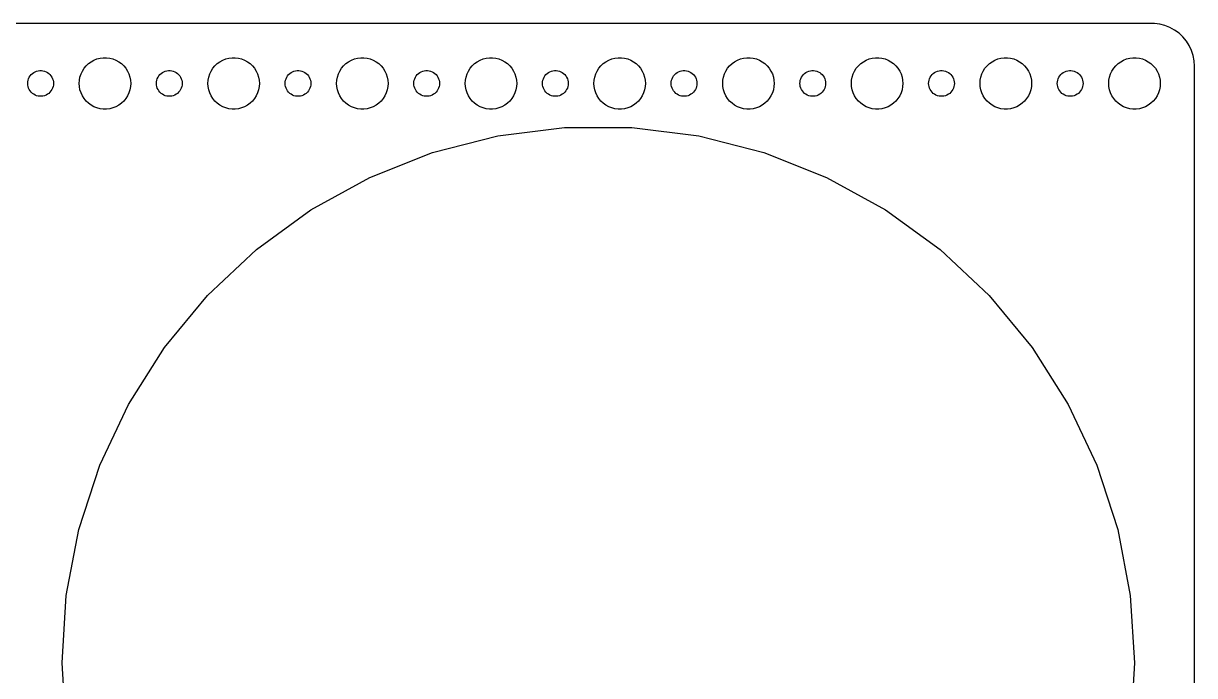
# Model space of a CAD drawing. Header units: metres. Extents: x -330 to 330, y -74 to 74.
# Drawn here: x 193 to 329.5, y -1.5 to 74.5 of the extents above; entities that cross this region are included whole.
import ezdxf

# ---------------------------------------------------------------- set-up
doc = ezdxf.new("R2010")
doc.units = ezdxf.units.M

msp = doc.modelspace()

# ---------------------------------------------------------------- linework, layer by layer
for p, q in [((324.814, 74.4901), (-324.814, 74.4901)), ((325.437, 74.4114), (324.814, 74.4901)), ((326.045, 74.2553), (325.437, 74.4114)), ((326.629, 74.0241), (326.045, 74.2553)), ((327.179, 73.7216), (326.629, 74.0241)), ((327.687, 73.3526), (327.179, 73.7216)), ((328.145, 72.9227), (327.687, 73.3526)), ((328.545, 72.4389), (328.145, 72.9227)), ((328.882, 71.9088), (328.545, 72.4389)), ((329.149, 71.3406), (328.882, 71.9088)), ((329.343, 70.7434), (329.149, 71.3406)), ((200.313, 69.5536), (200.588, 69.8115)), ((200.588, 69.8115), (200.893, 70.033)), ((200.893, 70.033), (201.223, 70.2145)), ((201.223, 70.2145), (201.573, 70.3532)), ((201.573, 70.3532), (201.938, 70.4469)), ((201.938, 70.4469), (202.312, 70.4941)), ((202.312, 70.4941), (202.688, 70.4941)), ((202.688, 70.4941), (203.062, 70.4469)), ((203.062, 70.4469), (203.427, 70.3532)), ((203.427, 70.3532), (203.777, 70.2145)), ((203.777, 70.2145), (204.107, 70.033)), ((204.107, 70.033), (204.412, 69.8115)), ((204.412, 69.8115), (204.687, 69.5536)), ((215.313, 69.5536), (215.588, 69.8115)), ((215.588, 69.8115), (215.893, 70.033)), ((215.893, 70.033), (216.223, 70.2145)), ((216.223, 70.2145), (216.573, 70.3532)), ((216.573, 70.3532), (216.938, 70.4469)), ((216.938, 70.4469), (217.312, 70.4941)), ((217.312, 70.4941), (217.688, 70.4941)), ((217.688, 70.4941), (218.062, 70.4469)), ((218.062, 70.4469), (218.427, 70.3532)), ((218.427, 70.3532), (218.777, 70.2145)), ((218.777, 70.2145), (219.107, 70.033)), ((219.107, 70.033), (219.412, 69.8115)), ((219.412, 69.8115), (219.687, 69.5536)), ((230.313, 69.5536), (230.588, 69.8115)), ((230.588, 69.8115), (230.893, 70.033)), ((230.893, 70.033), (231.223, 70.2145)), ((231.223, 70.2145), (231.573, 70.3532)), ((231.573, 70.3532), (231.938, 70.4469)), ((231.938, 70.4469), (232.312, 70.4941)), ((232.312, 70.4941), (232.688, 70.4941)), ((232.688, 70.4941), (233.062, 70.4469)), ((233.062, 70.4469), (233.427, 70.3532)), ((233.427, 70.3532), (233.777, 70.2145)), ((233.777, 70.2145), (234.107, 70.033)), ((234.107, 70.033), (234.412, 69.8115)), ((234.412, 69.8115), (234.687, 69.5536)), ((245.313, 69.5536), (245.588, 69.8115)), ((245.588, 69.8115), (245.893, 70.033)), ((245.893, 70.033), (246.223, 70.2145)), ((246.223, 70.2145), (246.573, 70.3532)), ((246.573, 70.3532), (246.938, 70.4469)), ((246.938, 70.4469), (247.312, 70.4941)), ((247.312, 70.4941), (247.688, 70.4941)), ((247.688, 70.4941), (248.062, 70.4469)), ((248.062, 70.4469), (248.427, 70.3532)), ((248.427, 70.3532), (248.777, 70.2145)), ((248.777, 70.2145), (249.107, 70.033)), ((249.107, 70.033), (249.412, 69.8115)), ((249.412, 69.8115), (249.687, 69.5536)), ((260.313, 69.5536), (260.588, 69.8115)), ((260.588, 69.8115), (260.893, 70.033)), ((260.893, 70.033), (261.223, 70.2145)), ((261.223, 70.2145), (261.573, 70.3532)), ((261.573, 70.3532), (261.938, 70.4469)), ((261.938, 70.4469), (262.312, 70.4941)), ((262.312, 70.4941), (262.688, 70.4941)), ((262.688, 70.4941), (263.062, 70.4469)), ((263.062, 70.4469), (263.427, 70.3532)), ((263.427, 70.3532), (263.777, 70.2145)), ((263.777, 70.2145), (264.107, 70.033)), ((264.107, 70.033), (264.412, 69.8115)), ((264.412, 69.8115), (264.687, 69.5536)), ((275.313, 69.5536), (275.588, 69.8115)), ((275.588, 69.8115), (275.893, 70.033)), ((275.893, 70.033), (276.223, 70.2145)), ((276.223, 70.2145), (276.573, 70.3532)), ((276.573, 70.3532), (276.938, 70.4469)), ((276.938, 70.4469), (277.312, 70.4941)), ((277.312, 70.4941), (277.688, 70.4941)), ((277.688, 70.4941), (278.062, 70.4469)), ((278.062, 70.4469), (278.427, 70.3532)), ((278.427, 70.3532), (278.777, 70.2145)), ((278.777, 70.2145), (279.107, 70.033)), ((279.107, 70.033), (279.412, 69.8115)), ((279.412, 69.8115), (279.687, 69.5536)), ((290.313, 69.5536), (290.588, 69.8115)), ((290.588, 69.8115), (290.893, 70.033)), ((290.893, 70.033), (291.223, 70.2145)), ((291.223, 70.2145), (291.573, 70.3532)), ((291.573, 70.3532), (291.938, 70.4469)), ((291.938, 70.4469), (292.312, 70.4941)), ((292.312, 70.4941), (292.688, 70.4941)), ((292.688, 70.4941), (293.062, 70.4469)), ((293.062, 70.4469), (293.427, 70.3532)), ((293.427, 70.3532), (293.777, 70.2145)), ((293.777, 70.2145), (294.107, 70.033)), ((294.107, 70.033), (294.412, 69.8115)), ((294.412, 69.8115), (294.687, 69.5536)), ((305.313, 69.5536), (305.588, 69.8115)), ((305.588, 69.8115), (305.893, 70.033)), ((305.893, 70.033), (306.223, 70.2145)), ((306.223, 70.2145), (306.573, 70.3532)), ((306.573, 70.3532), (306.938, 70.4469)), ((306.938, 70.4469), (307.312, 70.4941)), ((307.312, 70.4941), (307.688, 70.4941)), ((307.688, 70.4941), (308.062, 70.4469)), ((308.062, 70.4469), (308.427, 70.3532)), ((308.427, 70.3532), (308.777, 70.2145)), ((308.777, 70.2145), (309.107, 70.033)), ((309.107, 70.033), (309.412, 69.8115)), ((309.412, 69.8115), (309.687, 69.5536)), ((320.313, 69.5536), (320.588, 69.8115)), ((320.588, 69.8115), (320.893, 70.033)), ((320.893, 70.033), (321.223, 70.2145)), ((321.223, 70.2145), (321.573, 70.3532)), ((321.573, 70.3532), (321.938, 70.4469)), ((321.938, 70.4469), (322.312, 70.4941)), ((322.312, 70.4941), (322.688, 70.4941)), ((322.688, 70.4941), (323.062, 70.4469)), ((323.062, 70.4469), (323.427, 70.3532)), ((323.427, 70.3532), (323.777, 70.2145)), ((323.777, 70.2145), (324.107, 70.033)), ((324.107, 70.033), (324.412, 69.8115)), ((324.412, 69.8115), (324.687, 69.5536)), ((329.461, 70.1267), (329.343, 70.7434)), ((329.5, 69.5), (329.461, 70.1267)), ((193.686, 68.2226), (193.786, 68.3817)), ((193.786, 68.3817), (193.907, 68.5268)), ((193.907, 68.5268), (194.044, 68.6558)), ((194.044, 68.6558), (194.196, 68.7665)), ((194.196, 68.7665), (194.361, 68.8572)), ((194.361, 68.8572), (194.536, 68.9266)), ((194.536, 68.9266), (194.719, 68.9734)), ((194.719, 68.9734), (194.906, 68.997)), ((194.906, 68.997), (195.094, 68.997)), ((195.094, 68.997), (195.281, 68.9734)), ((195.281, 68.9734), (195.464, 68.9266)), ((195.464, 68.9266), (195.639, 68.8572)), ((195.639, 68.8572), (195.804, 68.7665)), ((195.804, 68.7665), (195.956, 68.6558)), ((195.956, 68.6558), (196.093, 68.5268)), ((196.093, 68.5268), (196.214, 68.3817)), ((196.214, 68.3817), (196.314, 68.2226)), ((199.594, 68.2461), (199.711, 68.6044)), ((199.711, 68.6044), (199.871, 68.9453)), ((199.871, 68.9453), (200.073, 69.2634)), ((200.073, 69.2634), (200.313, 69.5536)), ((204.687, 69.5536), (204.927, 69.2634)), ((204.927, 69.2634), (205.129, 68.9453)), ((205.129, 68.9453), (205.289, 68.6044)), ((205.289, 68.6044), (205.406, 68.2461)), ((208.686, 68.2226), (208.786, 68.3817)), ((208.786, 68.3817), (208.907, 68.5268)), ((208.907, 68.5268), (209.044, 68.6558)), ((209.044, 68.6558), (209.196, 68.7665)), ((209.196, 68.7665), (209.361, 68.8572)), ((209.361, 68.8572), (209.536, 68.9266)), ((209.536, 68.9266), (209.719, 68.9734)), ((209.719, 68.9734), (209.906, 68.997)), ((209.906, 68.997), (210.094, 68.997)), ((210.094, 68.997), (210.281, 68.9734)), ((210.281, 68.9734), (210.464, 68.9266)), ((210.464, 68.9266), (210.639, 68.8572)), ((210.639, 68.8572), (210.804, 68.7665)), ((210.804, 68.7665), (210.956, 68.6558)), ((210.956, 68.6558), (211.093, 68.5268)), ((211.093, 68.5268), (211.214, 68.3817)), ((211.214, 68.3817), (211.314, 68.2226)), ((214.594, 68.2461), (214.711, 68.6044)), ((214.711, 68.6044), (214.871, 68.9453)), ((214.871, 68.9453), (215.073, 69.2634)), ((215.073, 69.2634), (215.313, 69.5536)), ((219.687, 69.5536), (219.927, 69.2634)), ((219.927, 69.2634), (220.129, 68.9453)), ((220.129, 68.9453), (220.289, 68.6044)), ((220.289, 68.6044), (220.406, 68.2461)), ((223.686, 68.2226), (223.786, 68.3817)), ((223.786, 68.3817), (223.907, 68.5268)), ((223.907, 68.5268), (224.044, 68.6558)), ((224.044, 68.6558), (224.196, 68.7665)), ((224.196, 68.7665), (224.361, 68.8572)), ((224.361, 68.8572), (224.536, 68.9266)), ((224.536, 68.9266), (224.719, 68.9734)), ((224.719, 68.9734), (224.906, 68.997)), ((224.906, 68.997), (225.094, 68.997)), ((225.094, 68.997), (225.281, 68.9734)), ((225.281, 68.9734), (225.464, 68.9266)), ((225.464, 68.9266), (225.639, 68.8572)), ((225.639, 68.8572), (225.804, 68.7665)), ((225.804, 68.7665), (225.956, 68.6558)), ((225.956, 68.6558), (226.093, 68.5268)), ((226.093, 68.5268), (226.214, 68.3817)), ((226.214, 68.3817), (226.314, 68.2226)), ((229.594, 68.2461), (229.711, 68.6044)), ((229.711, 68.6044), (229.871, 68.9453)), ((229.871, 68.9453), (230.073, 69.2634)), ((230.073, 69.2634), (230.313, 69.5536)), ((234.687, 69.5536), (234.927, 69.2634)), ((234.927, 69.2634), (235.129, 68.9453)), ((235.129, 68.9453), (235.289, 68.6044)), ((235.289, 68.6044), (235.406, 68.2461)), ((238.686, 68.2226), (238.786, 68.3817)), ((238.786, 68.3817), (238.907, 68.5268)), ((238.907, 68.5268), (239.044, 68.6558)), ((239.044, 68.6558), (239.196, 68.7665)), ((239.196, 68.7665), (239.361, 68.8572)), ((239.361, 68.8572), (239.536, 68.9266)), ((239.536, 68.9266), (239.719, 68.9734)), ((239.719, 68.9734), (239.906, 68.997)), ((239.906, 68.997), (240.094, 68.997)), ((240.094, 68.997), (240.281, 68.9734)), ((240.281, 68.9734), (240.464, 68.9266)), ((240.464, 68.9266), (240.639, 68.8572)), ((240.639, 68.8572), (240.804, 68.7665)), ((240.804, 68.7665), (240.956, 68.6558)), ((240.956, 68.6558), (241.093, 68.5268)), ((241.093, 68.5268), (241.214, 68.3817)), ((241.214, 68.3817), (241.314, 68.2226)), ((244.594, 68.2461), (244.711, 68.6044)), ((244.711, 68.6044), (244.871, 68.9453)), ((244.871, 68.9453), (245.073, 69.2634)), ((245.073, 69.2634), (245.313, 69.5536)), ((249.687, 69.5536), (249.927, 69.2634)), ((249.927, 69.2634), (250.129, 68.9453)), ((250.129, 68.9453), (250.289, 68.6044)), ((250.289, 68.6044), (250.406, 68.2461)), ((253.686, 68.2226), (253.786, 68.3817)), ((253.786, 68.3817), (253.907, 68.5268)), ((253.907, 68.5268), (254.044, 68.6558)), ((254.044, 68.6558), (254.196, 68.7665)), ((254.196, 68.7665), (254.361, 68.8572)), ((254.361, 68.8572), (254.536, 68.9266)), ((254.536, 68.9266), (254.719, 68.9734)), ((254.719, 68.9734), (254.906, 68.997)), ((254.906, 68.997), (255.094, 68.997)), ((255.094, 68.997), (255.281, 68.9734)), ((255.281, 68.9734), (255.464, 68.9266)), ((255.464, 68.9266), (255.639, 68.8572)), ((255.639, 68.8572), (255.804, 68.7665)), ((255.804, 68.7665), (255.956, 68.6558)), ((255.956, 68.6558), (256.093, 68.5268)), ((256.093, 68.5268), (256.214, 68.3817)), ((256.214, 68.3817), (256.314, 68.2226)), ((259.594, 68.2461), (259.711, 68.6044)), ((259.711, 68.6044), (259.871, 68.9453)), ((259.871, 68.9453), (260.073, 69.2634)), ((260.073, 69.2634), (260.313, 69.5536)), ((264.687, 69.5536), (264.927, 69.2634)), ((264.927, 69.2634), (265.129, 68.9453)), ((265.129, 68.9453), (265.289, 68.6044)), ((265.289, 68.6044), (265.406, 68.2461)), ((268.686, 68.2226), (268.786, 68.3817)), ((268.786, 68.3817), (268.907, 68.5268)), ((268.907, 68.5268), (269.044, 68.6558)), ((269.044, 68.6558), (269.196, 68.7665)), ((269.196, 68.7665), (269.361, 68.8572)), ((269.361, 68.8572), (269.536, 68.9266)), ((269.536, 68.9266), (269.719, 68.9734)), ((269.719, 68.9734), (269.906, 68.997)), ((269.906, 68.997), (270.094, 68.997)), ((270.094, 68.997), (270.281, 68.9734)), ((270.281, 68.9734), (270.464, 68.9266)), ((270.464, 68.9266), (270.639, 68.8572)), ((270.639, 68.8572), (270.804, 68.7665)), ((270.804, 68.7665), (270.956, 68.6558)), ((270.956, 68.6558), (271.093, 68.5268)), ((271.093, 68.5268), (271.214, 68.3817)), ((271.214, 68.3817), (271.314, 68.2226)), ((274.594, 68.2461), (274.711, 68.6044)), ((274.711, 68.6044), (274.871, 68.9453)), ((274.871, 68.9453), (275.073, 69.2634)), ((275.073, 69.2634), (275.313, 69.5536)), ((279.687, 69.5536), (279.927, 69.2634)), ((279.927, 69.2634), (280.129, 68.9453)), ((280.129, 68.9453), (280.289, 68.6044)), ((280.289, 68.6044), (280.406, 68.2461)), ((283.686, 68.2226), (283.786, 68.3817)), ((283.786, 68.3817), (283.907, 68.5268)), ((283.907, 68.5268), (284.044, 68.6558)), ((284.044, 68.6558), (284.196, 68.7665)), ((284.196, 68.7665), (284.361, 68.8572)), ((284.361, 68.8572), (284.536, 68.9266)), ((284.536, 68.9266), (284.719, 68.9734)), ((284.719, 68.9734), (284.906, 68.997)), ((284.906, 68.997), (285.094, 68.997)), ((285.094, 68.997), (285.281, 68.9734)), ((285.281, 68.9734), (285.464, 68.9266)), ((285.464, 68.9266), (285.639, 68.8572)), ((285.639, 68.8572), (285.804, 68.7665)), ((285.804, 68.7665), (285.956, 68.6558)), ((285.956, 68.6558), (286.093, 68.5268)), ((286.093, 68.5268), (286.214, 68.3817)), ((286.214, 68.3817), (286.314, 68.2226)), ((289.594, 68.2461), (289.711, 68.6044)), ((289.711, 68.6044), (289.871, 68.9453)), ((289.871, 68.9453), (290.073, 69.2634)), ((290.073, 69.2634), (290.313, 69.5536)), ((294.687, 69.5536), (294.927, 69.2634)), ((294.927, 69.2634), (295.129, 68.9453)), ((295.129, 68.9453), (295.289, 68.6044)), ((295.289, 68.6044), (295.406, 68.2461)), ((298.686, 68.2226), (298.786, 68.3817)), ((298.786, 68.3817), (298.907, 68.5268)), ((298.907, 68.5268), (299.044, 68.6558)), ((299.044, 68.6558), (299.196, 68.7665)), ((299.196, 68.7665), (299.361, 68.8572)), ((299.361, 68.8572), (299.536, 68.9266)), ((299.536, 68.9266), (299.719, 68.9734)), ((299.719, 68.9734), (299.906, 68.997)), ((299.906, 68.997), (300.094, 68.997)), ((300.094, 68.997), (300.281, 68.9734)), ((300.281, 68.9734), (300.464, 68.9266)), ((300.464, 68.9266), (300.639, 68.8572)), ((300.639, 68.8572), (300.804, 68.7665)), ((300.804, 68.7665), (300.956, 68.6558)), ((300.956, 68.6558), (301.093, 68.5268)), ((301.093, 68.5268), (301.214, 68.3817)), ((301.214, 68.3817), (301.314, 68.2226)), ((304.594, 68.2461), (304.711, 68.6044)), ((304.711, 68.6044), (304.871, 68.9453)), ((304.871, 68.9453), (305.073, 69.2634)), ((305.073, 69.2634), (305.313, 69.5536)), ((309.687, 69.5536), (309.927, 69.2634)), ((309.927, 69.2634), (310.129, 68.9453)), ((310.129, 68.9453), (310.289, 68.6044)), ((310.289, 68.6044), (310.406, 68.2461)), ((313.686, 68.2226), (313.786, 68.3817)), ((313.786, 68.3817), (313.907, 68.5268)), ((313.907, 68.5268), (314.044, 68.6558)), ((314.044, 68.6558), (314.196, 68.7665)), ((314.196, 68.7665), (314.361, 68.8572)), ((314.361, 68.8572), (314.536, 68.9266)), ((314.536, 68.9266), (314.719, 68.9734)), ((314.719, 68.9734), (314.906, 68.997)), ((314.906, 68.997), (315.094, 68.997)), ((315.094, 68.997), (315.281, 68.9734)), ((315.281, 68.9734), (315.464, 68.9266)), ((315.464, 68.9266), (315.639, 68.8572)), ((315.639, 68.8572), (315.804, 68.7665)), ((315.804, 68.7665), (315.956, 68.6558)), ((315.956, 68.6558), (316.093, 68.5268)), ((316.093, 68.5268), (316.214, 68.3817)), ((316.214, 68.3817), (316.314, 68.2226)), ((319.594, 68.2461), (319.711, 68.6044)), ((319.711, 68.6044), (319.871, 68.9453)), ((319.871, 68.9453), (320.073, 69.2634)), ((320.073, 69.2634), (320.313, 69.5536)), ((324.687, 69.5536), (324.927, 69.2634)), ((324.927, 69.2634), (325.129, 68.9453)), ((325.129, 68.9453), (325.289, 68.6044)), ((325.289, 68.6044), (325.406, 68.2461)), ((329.5, -69.5), (329.5, 69.5)), ((193.5, 67.5), (193.512, 67.688)), ((193.512, 67.312), (193.5, 67.5)), ((193.512, 67.688), (193.547, 67.873)), ((193.547, 67.127), (193.512, 67.312)), ((193.547, 67.873), (193.605, 68.0522)), ((193.605, 66.9478), (193.547, 67.127)), ((193.605, 68.0522), (193.686, 68.2226)), ((193.686, 66.7774), (193.605, 66.9478)), ((196.314, 68.2226), (196.395, 68.0522)), ((196.395, 66.9478), (196.314, 66.7774)), ((196.395, 68.0522), (196.453, 67.873)), ((196.453, 67.127), (196.395, 66.9478)), ((196.453, 67.873), (196.488, 67.688)), ((196.488, 67.312), (196.453, 67.127)), ((196.488, 67.688), (196.5, 67.5)), ((196.5, 67.5), (196.488, 67.312)), ((199.5, 67.5), (199.524, 67.876)), ((199.524, 67.124), (199.5, 67.5)), ((199.524, 67.876), (199.594, 68.2461)), ((199.594, 66.7539), (199.524, 67.124)), ((205.406, 68.2461), (205.476, 67.876)), ((205.476, 67.124), (205.406, 66.7539)), ((205.476, 67.876), (205.5, 67.5)), ((205.5, 67.5), (205.476, 67.124)), ((208.5, 67.5), (208.512, 67.688)), ((208.512, 67.312), (208.5, 67.5)), ((208.512, 67.688), (208.547, 67.873)), ((208.547, 67.127), (208.512, 67.312)), ((208.547, 67.873), (208.605, 68.0522)), ((208.605, 66.9478), (208.547, 67.127)), ((208.605, 68.0522), (208.686, 68.2226)), ((208.686, 66.7774), (208.605, 66.9478)), ((211.314, 68.2226), (211.395, 68.0522)), ((211.395, 66.9478), (211.314, 66.7774)), ((211.395, 68.0522), (211.453, 67.873)), ((211.453, 67.127), (211.395, 66.9478)), ((211.453, 67.873), (211.488, 67.688)), ((211.488, 67.312), (211.453, 67.127)), ((211.488, 67.688), (211.5, 67.5)), ((211.5, 67.5), (211.488, 67.312)), ((214.5, 67.5), (214.524, 67.876)), ((214.524, 67.124), (214.5, 67.5)), ((214.524, 67.876), (214.594, 68.2461)), ((214.594, 66.7539), (214.524, 67.124)), ((220.406, 68.2461), (220.476, 67.876)), ((220.476, 67.124), (220.406, 66.7539)), ((220.476, 67.876), (220.5, 67.5)), ((220.5, 67.5), (220.476, 67.124)), ((223.5, 67.5), (223.512, 67.688)), ((223.512, 67.312), (223.5, 67.5)), ((223.512, 67.688), (223.547, 67.873)), ((223.547, 67.127), (223.512, 67.312)), ((223.547, 67.873), (223.605, 68.0522)), ((223.605, 66.9478), (223.547, 67.127)), ((223.605, 68.0522), (223.686, 68.2226)), ((223.686, 66.7774), (223.605, 66.9478)), ((226.314, 68.2226), (226.395, 68.0522)), ((226.395, 66.9478), (226.314, 66.7774)), ((226.395, 68.0522), (226.453, 67.873)), ((226.453, 67.127), (226.395, 66.9478)), ((226.453, 67.873), (226.488, 67.688)), ((226.488, 67.312), (226.453, 67.127)), ((226.488, 67.688), (226.5, 67.5)), ((226.5, 67.5), (226.488, 67.312)), ((229.5, 67.5), (229.524, 67.876)), ((229.524, 67.124), (229.5, 67.5)), ((229.524, 67.876), (229.594, 68.2461)), ((229.594, 66.7539), (229.524, 67.124)), ((235.406, 68.2461), (235.476, 67.876)), ((235.476, 67.124), (235.406, 66.7539)), ((235.476, 67.876), (235.5, 67.5)), ((235.5, 67.5), (235.476, 67.124)), ((238.5, 67.5), (238.512, 67.688)), ((238.512, 67.312), (238.5, 67.5)), ((238.512, 67.688), (238.547, 67.873)), ((238.547, 67.127), (238.512, 67.312)), ((238.547, 67.873), (238.605, 68.0522)), ((238.605, 66.9478), (238.547, 67.127)), ((238.605, 68.0522), (238.686, 68.2226)), ((238.686, 66.7774), (238.605, 66.9478)), ((241.314, 68.2226), (241.395, 68.0522)), ((241.395, 66.9478), (241.314, 66.7774)), ((241.395, 68.0522), (241.453, 67.873)), ((241.453, 67.127), (241.395, 66.9478)), ((241.453, 67.873), (241.488, 67.688)), ((241.488, 67.312), (241.453, 67.127)), ((241.488, 67.688), (241.5, 67.5)), ((241.5, 67.5), (241.488, 67.312)), ((244.5, 67.5), (244.524, 67.876)), ((244.524, 67.124), (244.5, 67.5)), ((244.524, 67.876), (244.594, 68.2461)), ((244.594, 66.7539), (244.524, 67.124)), ((250.406, 68.2461), (250.476, 67.876)), ((250.476, 67.124), (250.406, 66.7539)), ((250.476, 67.876), (250.5, 67.5)), ((250.5, 67.5), (250.476, 67.124)), ((253.5, 67.5), (253.512, 67.688)), ((253.512, 67.312), (253.5, 67.5)), ((253.512, 67.688), (253.547, 67.873)), ((253.547, 67.127), (253.512, 67.312)), ((253.547, 67.873), (253.605, 68.0522)), ((253.605, 66.9478), (253.547, 67.127)), ((253.605, 68.0522), (253.686, 68.2226)), ((253.686, 66.7774), (253.605, 66.9478)), ((256.314, 68.2226), (256.395, 68.0522)), ((256.395, 66.9478), (256.314, 66.7774)), ((256.395, 68.0522), (256.453, 67.873)), ((256.453, 67.127), (256.395, 66.9478)), ((256.453, 67.873), (256.488, 67.688)), ((256.488, 67.312), (256.453, 67.127)), ((256.488, 67.688), (256.5, 67.5)), ((256.5, 67.5), (256.488, 67.312)), ((259.5, 67.5), (259.524, 67.876)), ((259.524, 67.124), (259.5, 67.5)), ((259.524, 67.876), (259.594, 68.2461)), ((259.594, 66.7539), (259.524, 67.124)), ((265.406, 68.2461), (265.476, 67.876)), ((265.476, 67.124), (265.406, 66.7539)), ((265.476, 67.876), (265.5, 67.5)), ((265.5, 67.5), (265.476, 67.124)), ((268.5, 67.5), (268.512, 67.688)), ((268.512, 67.312), (268.5, 67.5)), ((268.512, 67.688), (268.547, 67.873)), ((268.547, 67.127), (268.512, 67.312)), ((268.547, 67.873), (268.605, 68.0522)), ((268.605, 66.9478), (268.547, 67.127)), ((268.605, 68.0522), (268.686, 68.2226)), ((268.686, 66.7774), (268.605, 66.9478)), ((271.314, 68.2226), (271.395, 68.0522)), ((271.395, 66.9478), (271.314, 66.7774)), ((271.395, 68.0522), (271.453, 67.873)), ((271.453, 67.127), (271.395, 66.9478)), ((271.453, 67.873), (271.488, 67.688)), ((271.488, 67.312), (271.453, 67.127)), ((271.488, 67.688), (271.5, 67.5)), ((271.5, 67.5), (271.488, 67.312)), ((274.5, 67.5), (274.524, 67.876)), ((274.524, 67.124), (274.5, 67.5)), ((274.524, 67.876), (274.594, 68.2461)), ((274.594, 66.7539), (274.524, 67.124)), ((280.406, 68.2461), (280.476, 67.876)), ((280.476, 67.124), (280.406, 66.7539)), ((280.476, 67.876), (280.5, 67.5)), ((280.5, 67.5), (280.476, 67.124)), ((283.5, 67.5), (283.512, 67.688)), ((283.512, 67.312), (283.5, 67.5)), ((283.512, 67.688), (283.547, 67.873)), ((283.547, 67.127), (283.512, 67.312)), ((283.547, 67.873), (283.605, 68.0522)), ((283.605, 66.9478), (283.547, 67.127)), ((283.605, 68.0522), (283.686, 68.2226)), ((283.686, 66.7774), (283.605, 66.9478)), ((286.314, 68.2226), (286.395, 68.0522)), ((286.395, 66.9478), (286.314, 66.7774)), ((286.395, 68.0522), (286.453, 67.873)), ((286.453, 67.127), (286.395, 66.9478)), ((286.453, 67.873), (286.488, 67.688)), ((286.488, 67.312), (286.453, 67.127)), ((286.488, 67.688), (286.5, 67.5)), ((286.5, 67.5), (286.488, 67.312)), ((289.5, 67.5), (289.524, 67.876)), ((289.524, 67.124), (289.5, 67.5)), ((289.524, 67.876), (289.594, 68.2461)), ((289.594, 66.7539), (289.524, 67.124)), ((295.406, 68.2461), (295.476, 67.876)), ((295.476, 67.124), (295.406, 66.7539)), ((295.476, 67.876), (295.5, 67.5)), ((295.5, 67.5), (295.476, 67.124)), ((298.5, 67.5), (298.512, 67.688)), ((298.512, 67.312), (298.5, 67.5)), ((298.512, 67.688), (298.547, 67.873)), ((298.547, 67.127), (298.512, 67.312)), ((298.547, 67.873), (298.605, 68.0522)), ((298.605, 66.9478), (298.547, 67.127)), ((298.605, 68.0522), (298.686, 68.2226)), ((298.686, 66.7774), (298.605, 66.9478)), ((301.314, 68.2226), (301.395, 68.0522)), ((301.395, 66.9478), (301.314, 66.7774)), ((301.395, 68.0522), (301.453, 67.873)), ((301.453, 67.127), (301.395, 66.9478)), ((301.453, 67.873), (301.488, 67.688)), ((301.488, 67.312), (301.453, 67.127)), ((301.488, 67.688), (301.5, 67.5)), ((301.5, 67.5), (301.488, 67.312)), ((304.5, 67.5), (304.524, 67.876)), ((304.524, 67.124), (304.5, 67.5)), ((304.524, 67.876), (304.594, 68.2461)), ((304.594, 66.7539), (304.524, 67.124)), ((310.406, 68.2461), (310.476, 67.876)), ((310.476, 67.124), (310.406, 66.7539)), ((310.476, 67.876), (310.5, 67.5)), ((310.5, 67.5), (310.476, 67.124)), ((313.5, 67.5), (313.512, 67.688)), ((313.512, 67.312), (313.5, 67.5)), ((313.512, 67.688), (313.547, 67.873)), ((313.547, 67.127), (313.512, 67.312)), ((313.547, 67.873), (313.605, 68.0522)), ((313.605, 66.9478), (313.547, 67.127)), ((313.605, 68.0522), (313.686, 68.2226)), ((313.686, 66.7774), (313.605, 66.9478)), ((316.314, 68.2226), (316.395, 68.0522)), ((316.395, 66.9478), (316.314, 66.7774)), ((316.395, 68.0522), (316.453, 67.873)), ((316.453, 67.127), (316.395, 66.9478)), ((316.453, 67.873), (316.488, 67.688)), ((316.488, 67.312), (316.453, 67.127)), ((316.488, 67.688), (316.5, 67.5)), ((316.5, 67.5), (316.488, 67.312)), ((319.5, 67.5), (319.524, 67.876)), ((319.524, 67.124), (319.5, 67.5)), ((319.524, 67.876), (319.594, 68.2461)), ((319.594, 66.7539), (319.524, 67.124)), ((325.406, 68.2461), (325.476, 67.876)), ((325.476, 67.124), (325.406, 66.7539)), ((325.476, 67.876), (325.5, 67.5)), ((325.5, 67.5), (325.476, 67.124)), ((193.786, 66.6183), (193.686, 66.7774)), ((193.907, 66.4732), (193.786, 66.6183)), ((194.044, 66.3442), (193.907, 66.4732)), ((194.196, 66.2335), (194.044, 66.3442)), ((194.361, 66.1428), (194.196, 66.2335)), ((194.536, 66.0734), (194.361, 66.1428)), ((194.719, 66.0266), (194.536, 66.0734)), ((194.906, 66.003), (194.719, 66.0266)), ((195.094, 66.003), (194.906, 66.003)), ((195.281, 66.0266), (195.094, 66.003)), ((195.464, 66.0734), (195.281, 66.0266)), ((195.639, 66.1428), (195.464, 66.0734)), ((195.804, 66.2335), (195.639, 66.1428)), ((195.956, 66.3442), (195.804, 66.2335)), ((196.093, 66.4732), (195.956, 66.3442)), ((196.214, 66.6183), (196.093, 66.4732)), ((196.314, 66.7774), (196.214, 66.6183)), ((199.711, 66.3956), (199.594, 66.7539)), ((199.871, 66.0547), (199.711, 66.3956)), ((200.073, 65.7366), (199.871, 66.0547)), ((200.313, 65.4464), (200.073, 65.7366)), ((204.927, 65.7366), (204.687, 65.4464)), ((205.129, 66.0547), (204.927, 65.7366)), ((205.289, 66.3956), (205.129, 66.0547)), ((205.406, 66.7539), (205.289, 66.3956)), ((208.786, 66.6183), (208.686, 66.7774)), ((208.907, 66.4732), (208.786, 66.6183)), ((209.044, 66.3442), (208.907, 66.4732)), ((209.196, 66.2335), (209.044, 66.3442)), ((209.361, 66.1428), (209.196, 66.2335)), ((209.536, 66.0734), (209.361, 66.1428)), ((209.719, 66.0266), (209.536, 66.0734)), ((209.906, 66.003), (209.719, 66.0266)), ((210.094, 66.003), (209.906, 66.003)), ((210.281, 66.0266), (210.094, 66.003)), ((210.464, 66.0734), (210.281, 66.0266)), ((210.639, 66.1428), (210.464, 66.0734)), ((210.804, 66.2335), (210.639, 66.1428)), ((210.956, 66.3442), (210.804, 66.2335)), ((211.093, 66.4732), (210.956, 66.3442)), ((211.214, 66.6183), (211.093, 66.4732)), ((211.314, 66.7774), (211.214, 66.6183)), ((214.711, 66.3956), (214.594, 66.7539)), ((214.871, 66.0547), (214.711, 66.3956)), ((215.073, 65.7366), (214.871, 66.0547)), ((215.313, 65.4464), (215.073, 65.7366)), ((219.927, 65.7366), (219.687, 65.4464)), ((220.129, 66.0547), (219.927, 65.7366)), ((220.289, 66.3956), (220.129, 66.0547)), ((220.406, 66.7539), (220.289, 66.3956)), ((223.786, 66.6183), (223.686, 66.7774)), ((223.907, 66.4732), (223.786, 66.6183)), ((224.044, 66.3442), (223.907, 66.4732)), ((224.196, 66.2335), (224.044, 66.3442)), ((224.361, 66.1428), (224.196, 66.2335)), ((224.536, 66.0734), (224.361, 66.1428)), ((224.719, 66.0266), (224.536, 66.0734)), ((224.906, 66.003), (224.719, 66.0266)), ((225.094, 66.003), (224.906, 66.003)), ((225.281, 66.0266), (225.094, 66.003)), ((225.464, 66.0734), (225.281, 66.0266)), ((225.639, 66.1428), (225.464, 66.0734)), ((225.804, 66.2335), (225.639, 66.1428)), ((225.956, 66.3442), (225.804, 66.2335)), ((226.093, 66.4732), (225.956, 66.3442)), ((226.214, 66.6183), (226.093, 66.4732)), ((226.314, 66.7774), (226.214, 66.6183)), ((229.711, 66.3956), (229.594, 66.7539)), ((229.871, 66.0547), (229.711, 66.3956)), ((230.073, 65.7366), (229.871, 66.0547)), ((230.313, 65.4464), (230.073, 65.7366)), ((234.927, 65.7366), (234.687, 65.4464)), ((235.129, 66.0547), (234.927, 65.7366)), ((235.289, 66.3956), (235.129, 66.0547)), ((235.406, 66.7539), (235.289, 66.3956)), ((238.786, 66.6183), (238.686, 66.7774)), ((238.907, 66.4732), (238.786, 66.6183)), ((239.044, 66.3442), (238.907, 66.4732)), ((239.196, 66.2335), (239.044, 66.3442)), ((239.361, 66.1428), (239.196, 66.2335)), ((239.536, 66.0734), (239.361, 66.1428)), ((239.719, 66.0266), (239.536, 66.0734)), ((239.906, 66.003), (239.719, 66.0266)), ((240.094, 66.003), (239.906, 66.003)), ((240.281, 66.0266), (240.094, 66.003)), ((240.464, 66.0734), (240.281, 66.0266)), ((240.639, 66.1428), (240.464, 66.0734)), ((240.804, 66.2335), (240.639, 66.1428)), ((240.956, 66.3442), (240.804, 66.2335)), ((241.093, 66.4732), (240.956, 66.3442)), ((241.214, 66.6183), (241.093, 66.4732)), ((241.314, 66.7774), (241.214, 66.6183)), ((244.711, 66.3956), (244.594, 66.7539)), ((244.871, 66.0547), (244.711, 66.3956)), ((245.073, 65.7366), (244.871, 66.0547)), ((245.313, 65.4464), (245.073, 65.7366)), ((249.927, 65.7366), (249.687, 65.4464)), ((250.129, 66.0547), (249.927, 65.7366)), ((250.289, 66.3956), (250.129, 66.0547)), ((250.406, 66.7539), (250.289, 66.3956)), ((253.786, 66.6183), (253.686, 66.7774)), ((253.907, 66.4732), (253.786, 66.6183)), ((254.044, 66.3442), (253.907, 66.4732)), ((254.196, 66.2335), (254.044, 66.3442)), ((254.361, 66.1428), (254.196, 66.2335)), ((254.536, 66.0734), (254.361, 66.1428)), ((254.719, 66.0266), (254.536, 66.0734)), ((254.906, 66.003), (254.719, 66.0266)), ((255.094, 66.003), (254.906, 66.003)), ((255.281, 66.0266), (255.094, 66.003)), ((255.464, 66.0734), (255.281, 66.0266)), ((255.639, 66.1428), (255.464, 66.0734)), ((255.804, 66.2335), (255.639, 66.1428)), ((255.956, 66.3442), (255.804, 66.2335)), ((256.093, 66.4732), (255.956, 66.3442)), ((256.214, 66.6183), (256.093, 66.4732)), ((256.314, 66.7774), (256.214, 66.6183)), ((259.711, 66.3956), (259.594, 66.7539)), ((259.871, 66.0547), (259.711, 66.3956)), ((260.073, 65.7366), (259.871, 66.0547)), ((260.313, 65.4464), (260.073, 65.7366)), ((264.927, 65.7366), (264.687, 65.4464)), ((265.129, 66.0547), (264.927, 65.7366)), ((265.289, 66.3956), (265.129, 66.0547)), ((265.406, 66.7539), (265.289, 66.3956)), ((268.786, 66.6183), (268.686, 66.7774)), ((268.907, 66.4732), (268.786, 66.6183)), ((269.044, 66.3442), (268.907, 66.4732)), ((269.196, 66.2335), (269.044, 66.3442)), ((269.361, 66.1428), (269.196, 66.2335)), ((269.536, 66.0734), (269.361, 66.1428)), ((269.719, 66.0266), (269.536, 66.0734)), ((269.906, 66.003), (269.719, 66.0266)), ((270.094, 66.003), (269.906, 66.003)), ((270.281, 66.0266), (270.094, 66.003)), ((270.464, 66.0734), (270.281, 66.0266)), ((270.639, 66.1428), (270.464, 66.0734)), ((270.804, 66.2335), (270.639, 66.1428)), ((270.956, 66.3442), (270.804, 66.2335)), ((271.093, 66.4732), (270.956, 66.3442)), ((271.214, 66.6183), (271.093, 66.4732)), ((271.314, 66.7774), (271.214, 66.6183)), ((274.711, 66.3956), (274.594, 66.7539)), ((274.871, 66.0547), (274.711, 66.3956)), ((275.073, 65.7366), (274.871, 66.0547)), ((275.313, 65.4464), (275.073, 65.7366)), ((279.927, 65.7366), (279.687, 65.4464)), ((280.129, 66.0547), (279.927, 65.7366)), ((280.289, 66.3956), (280.129, 66.0547)), ((280.406, 66.7539), (280.289, 66.3956)), ((283.786, 66.6183), (283.686, 66.7774)), ((283.907, 66.4732), (283.786, 66.6183)), ((284.044, 66.3442), (283.907, 66.4732)), ((284.196, 66.2335), (284.044, 66.3442)), ((284.361, 66.1428), (284.196, 66.2335)), ((284.536, 66.0734), (284.361, 66.1428)), ((284.719, 66.0266), (284.536, 66.0734)), ((284.906, 66.003), (284.719, 66.0266)), ((285.094, 66.003), (284.906, 66.003)), ((285.281, 66.0266), (285.094, 66.003)), ((285.464, 66.0734), (285.281, 66.0266)), ((285.639, 66.1428), (285.464, 66.0734)), ((285.804, 66.2335), (285.639, 66.1428)), ((285.956, 66.3442), (285.804, 66.2335)), ((286.093, 66.4732), (285.956, 66.3442)), ((286.214, 66.6183), (286.093, 66.4732)), ((286.314, 66.7774), (286.214, 66.6183)), ((289.711, 66.3956), (289.594, 66.7539)), ((289.871, 66.0547), (289.711, 66.3956)), ((290.073, 65.7366), (289.871, 66.0547)), ((290.313, 65.4464), (290.073, 65.7366)), ((294.927, 65.7366), (294.687, 65.4464)), ((295.129, 66.0547), (294.927, 65.7366)), ((295.289, 66.3956), (295.129, 66.0547)), ((295.406, 66.7539), (295.289, 66.3956)), ((298.786, 66.6183), (298.686, 66.7774)), ((298.907, 66.4732), (298.786, 66.6183)), ((299.044, 66.3442), (298.907, 66.4732)), ((299.196, 66.2335), (299.044, 66.3442)), ((299.361, 66.1428), (299.196, 66.2335)), ((299.536, 66.0734), (299.361, 66.1428)), ((299.719, 66.0266), (299.536, 66.0734)), ((299.906, 66.003), (299.719, 66.0266)), ((300.094, 66.003), (299.906, 66.003)), ((300.281, 66.0266), (300.094, 66.003)), ((300.464, 66.0734), (300.281, 66.0266)), ((300.639, 66.1428), (300.464, 66.0734)), ((300.804, 66.2335), (300.639, 66.1428)), ((300.956, 66.3442), (300.804, 66.2335)), ((301.093, 66.4732), (300.956, 66.3442)), ((301.214, 66.6183), (301.093, 66.4732)), ((301.314, 66.7774), (301.214, 66.6183)), ((304.711, 66.3956), (304.594, 66.7539)), ((304.871, 66.0547), (304.711, 66.3956)), ((305.073, 65.7366), (304.871, 66.0547)), ((305.313, 65.4464), (305.073, 65.7366)), ((309.927, 65.7366), (309.687, 65.4464)), ((310.129, 66.0547), (309.927, 65.7366)), ((310.289, 66.3956), (310.129, 66.0547)), ((310.406, 66.7539), (310.289, 66.3956)), ((313.786, 66.6183), (313.686, 66.7774)), ((313.907, 66.4732), (313.786, 66.6183)), ((314.044, 66.3442), (313.907, 66.4732)), ((314.196, 66.2335), (314.044, 66.3442)), ((314.361, 66.1428), (314.196, 66.2335)), ((314.536, 66.0734), (314.361, 66.1428)), ((314.719, 66.0266), (314.536, 66.0734)), ((314.906, 66.003), (314.719, 66.0266)), ((315.094, 66.003), (314.906, 66.003)), ((315.281, 66.0266), (315.094, 66.003)), ((315.464, 66.0734), (315.281, 66.0266)), ((315.639, 66.1428), (315.464, 66.0734)), ((315.804, 66.2335), (315.639, 66.1428)), ((315.956, 66.3442), (315.804, 66.2335)), ((316.093, 66.4732), (315.956, 66.3442)), ((316.214, 66.6183), (316.093, 66.4732)), ((316.314, 66.7774), (316.214, 66.6183)), ((319.711, 66.3956), (319.594, 66.7539)), ((319.871, 66.0547), (319.711, 66.3956)), ((320.073, 65.7366), (319.871, 66.0547)), ((320.313, 65.4464), (320.073, 65.7366)), ((324.927, 65.7366), (324.687, 65.4464)), ((325.129, 66.0547), (324.927, 65.7366)), ((325.289, 66.3956), (325.129, 66.0547)), ((325.406, 66.7539), (325.289, 66.3956)), ((200.588, 65.1885), (200.313, 65.4464)), ((200.893, 64.967), (200.588, 65.1885)), ((201.223, 64.7855), (200.893, 64.967)), ((201.573, 64.6468), (201.223, 64.7855)), ((201.938, 64.5531), (201.573, 64.6468)), ((202.312, 64.5059), (201.938, 64.5531)), ((202.688, 64.5059), (202.312, 64.5059)), ((203.062, 64.5531), (202.688, 64.5059)), ((203.427, 64.6468), (203.062, 64.5531)), ((203.777, 64.7855), (203.427, 64.6468)), ((204.107, 64.967), (203.777, 64.7855)), ((204.412, 65.1885), (204.107, 64.967)), ((204.687, 65.4464), (204.412, 65.1885)), ((215.588, 65.1885), (215.313, 65.4464)), ((215.893, 64.967), (215.588, 65.1885)), ((216.223, 64.7855), (215.893, 64.967)), ((216.573, 64.6468), (216.223, 64.7855)), ((216.938, 64.5531), (216.573, 64.6468)), ((217.312, 64.5059), (216.938, 64.5531)), ((217.688, 64.5059), (217.312, 64.5059)), ((218.062, 64.5531), (217.688, 64.5059)), ((218.427, 64.6468), (218.062, 64.5531)), ((218.777, 64.7855), (218.427, 64.6468)), ((219.107, 64.967), (218.777, 64.7855)), ((219.412, 65.1885), (219.107, 64.967)), ((219.687, 65.4464), (219.412, 65.1885)), ((230.588, 65.1885), (230.313, 65.4464)), ((230.893, 64.967), (230.588, 65.1885)), ((231.223, 64.7855), (230.893, 64.967)), ((231.573, 64.6468), (231.223, 64.7855)), ((231.938, 64.5531), (231.573, 64.6468)), ((232.312, 64.5059), (231.938, 64.5531)), ((232.688, 64.5059), (232.312, 64.5059)), ((233.062, 64.5531), (232.688, 64.5059)), ((233.427, 64.6468), (233.062, 64.5531)), ((233.777, 64.7855), (233.427, 64.6468)), ((234.107, 64.967), (233.777, 64.7855)), ((234.412, 65.1885), (234.107, 64.967)), ((234.687, 65.4464), (234.412, 65.1885)), ((245.588, 65.1885), (245.313, 65.4464)), ((245.893, 64.967), (245.588, 65.1885)), ((246.223, 64.7855), (245.893, 64.967)), ((246.573, 64.6468), (246.223, 64.7855)), ((246.938, 64.5531), (246.573, 64.6468)), ((247.312, 64.5059), (246.938, 64.5531)), ((247.688, 64.5059), (247.312, 64.5059)), ((248.062, 64.5531), (247.688, 64.5059)), ((248.427, 64.6468), (248.062, 64.5531)), ((248.777, 64.7855), (248.427, 64.6468)), ((249.107, 64.967), (248.777, 64.7855)), ((249.412, 65.1885), (249.107, 64.967)), ((249.687, 65.4464), (249.412, 65.1885)), ((260.588, 65.1885), (260.313, 65.4464)), ((260.893, 64.967), (260.588, 65.1885)), ((261.223, 64.7855), (260.893, 64.967)), ((261.573, 64.6468), (261.223, 64.7855)), ((261.938, 64.5531), (261.573, 64.6468)), ((262.312, 64.5059), (261.938, 64.5531)), ((262.688, 64.5059), (262.312, 64.5059)), ((263.062, 64.5531), (262.688, 64.5059)), ((263.427, 64.6468), (263.062, 64.5531)), ((263.777, 64.7855), (263.427, 64.6468)), ((264.107, 64.967), (263.777, 64.7855)), ((264.412, 65.1885), (264.107, 64.967)), ((264.687, 65.4464), (264.412, 65.1885)), ((275.588, 65.1885), (275.313, 65.4464)), ((275.893, 64.967), (275.588, 65.1885)), ((276.223, 64.7855), (275.893, 64.967)), ((276.573, 64.6468), (276.223, 64.7855)), ((276.938, 64.5531), (276.573, 64.6468)), ((277.312, 64.5059), (276.938, 64.5531)), ((277.688, 64.5059), (277.312, 64.5059)), ((278.062, 64.5531), (277.688, 64.5059)), ((278.427, 64.6468), (278.062, 64.5531)), ((278.777, 64.7855), (278.427, 64.6468)), ((279.107, 64.967), (278.777, 64.7855)), ((279.412, 65.1885), (279.107, 64.967)), ((279.687, 65.4464), (279.412, 65.1885)), ((290.588, 65.1885), (290.313, 65.4464)), ((290.893, 64.967), (290.588, 65.1885)), ((291.223, 64.7855), (290.893, 64.967)), ((291.573, 64.6468), (291.223, 64.7855)), ((291.938, 64.5531), (291.573, 64.6468)), ((292.312, 64.5059), (291.938, 64.5531)), ((292.688, 64.5059), (292.312, 64.5059)), ((293.062, 64.5531), (292.688, 64.5059)), ((293.427, 64.6468), (293.062, 64.5531)), ((293.777, 64.7855), (293.427, 64.6468)), ((294.107, 64.967), (293.777, 64.7855)), ((294.412, 65.1885), (294.107, 64.967)), ((294.687, 65.4464), (294.412, 65.1885)), ((305.588, 65.1885), (305.313, 65.4464)), ((305.893, 64.967), (305.588, 65.1885)), ((306.223, 64.7855), (305.893, 64.967)), ((306.573, 64.6468), (306.223, 64.7855)), ((306.938, 64.5531), (306.573, 64.6468)), ((307.312, 64.5059), (306.938, 64.5531)), ((307.688, 64.5059), (307.312, 64.5059)), ((308.062, 64.5531), (307.688, 64.5059)), ((308.427, 64.6468), (308.062, 64.5531)), ((308.777, 64.7855), (308.427, 64.6468)), ((309.107, 64.967), (308.777, 64.7855)), ((309.412, 65.1885), (309.107, 64.967)), ((309.687, 65.4464), (309.412, 65.1885)), ((320.588, 65.1885), (320.313, 65.4464)), ((320.893, 64.967), (320.588, 65.1885)), ((321.223, 64.7855), (320.893, 64.967)), ((321.573, 64.6468), (321.223, 64.7855)), ((321.938, 64.5531), (321.573, 64.6468)), ((322.312, 64.5059), (321.938, 64.5531)), ((322.688, 64.5059), (322.312, 64.5059)), ((323.062, 64.5531), (322.688, 64.5059)), ((323.427, 64.6468), (323.062, 64.5531)), ((323.777, 64.7855), (323.427, 64.6468)), ((324.107, 64.967), (323.777, 64.7855)), ((324.412, 65.1885), (324.107, 64.967)), ((324.687, 65.4464), (324.412, 65.1885)), ((248.289, 61.3929), (256.076, 62.3767)), ((256.076, 62.3767), (263.924, 62.3767)), ((263.924, 62.3767), (271.711, 61.3929)), ((240.686, 59.441), (248.289, 61.3929)), ((271.711, 61.3929), (279.314, 59.441)), ((233.389, 56.5517), (240.686, 59.441)), ((279.314, 59.441), (286.611, 56.5517)), ((226.511, 52.7705), (233.389, 56.5517)), ((286.611, 56.5517), (293.489, 52.7705)), ((220.161, 48.1571), (226.511, 52.7705)), ((293.489, 52.7705), (299.839, 48.1571)), ((214.439, 42.7842), (220.161, 48.1571)), ((299.839, 48.1571), (305.561, 42.7842)), ((209.436, 36.7366), (214.439, 42.7842)), ((305.561, 42.7842), (310.564, 36.7366)), ((205.231, 30.1096), (209.436, 36.7366)), ((310.564, 36.7366), (314.769, 30.1096)), ((201.889, 23.0078), (205.231, 30.1096)), ((314.769, 30.1096), (318.111, 23.0078)), ((199.464, 15.5431), (201.889, 23.0078)), ((318.111, 23.0078), (320.536, 15.5431)), ((197.993, 7.8333), (199.464, 15.5431)), ((320.536, 15.5431), (322.007, 7.8333)), ((197.5, 0), (197.993, 7.8333)), ((322.007, 7.8333), (322.5, 0)), ((197.993, -7.8333), (197.5, 0)), ((322.5, 0), (322.007, -7.8333))]:
    msp.add_line(p, q)

doc.saveas('drawing.dxf')
